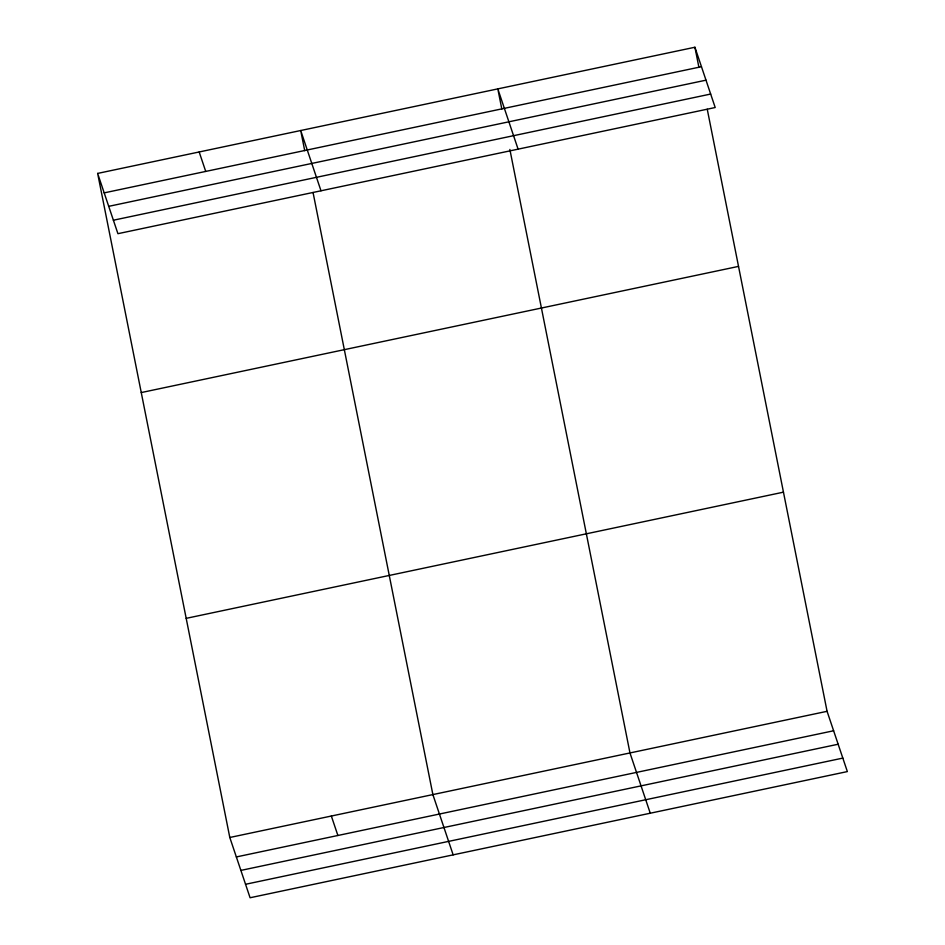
<?xml version="1.0" encoding="UTF-8"?>
<svg xmlns="http://www.w3.org/2000/svg" width="945" height="945" viewBox="0 0 945 945"><rect width="100%" height="100%" fill="white"/><g stroke="black" fill="none" stroke-linecap="round" stroke-linejoin="round"><path stroke-width="1.42" d="M97.642 173.419L694.918 47.25L715.2 107.517L117.924 233.687L97.642 173.419L229.8 837.483L250.082 897.75L847.358 771.581L827.076 711.313L707.25 109.242M104.186 192.874L701.462 66.705M108.722 206.341L705.998 80.171M113.388 220.22L710.664 94.051M141.254 392.565L738.529 266.395M186.189 618.349L783.464 492.168M229.8 837.483L827.076 711.313M236.345 856.938L833.62 730.768M240.88 870.404L838.156 744.235M245.546 884.284L842.822 758.103M518.096 149.156L497.814 88.889L501.83 109.077M650.255 813.208L629.972 752.952L509.863 149.44M320.993 190.784L300.711 130.528L304.727 150.704M453.151 854.847L432.881 794.591L313.055 192.52M199.182 151.98L205.726 171.423M331.341 816.031L337.885 835.486M694.918 47.25L698.934 67.438"/></g></svg>
